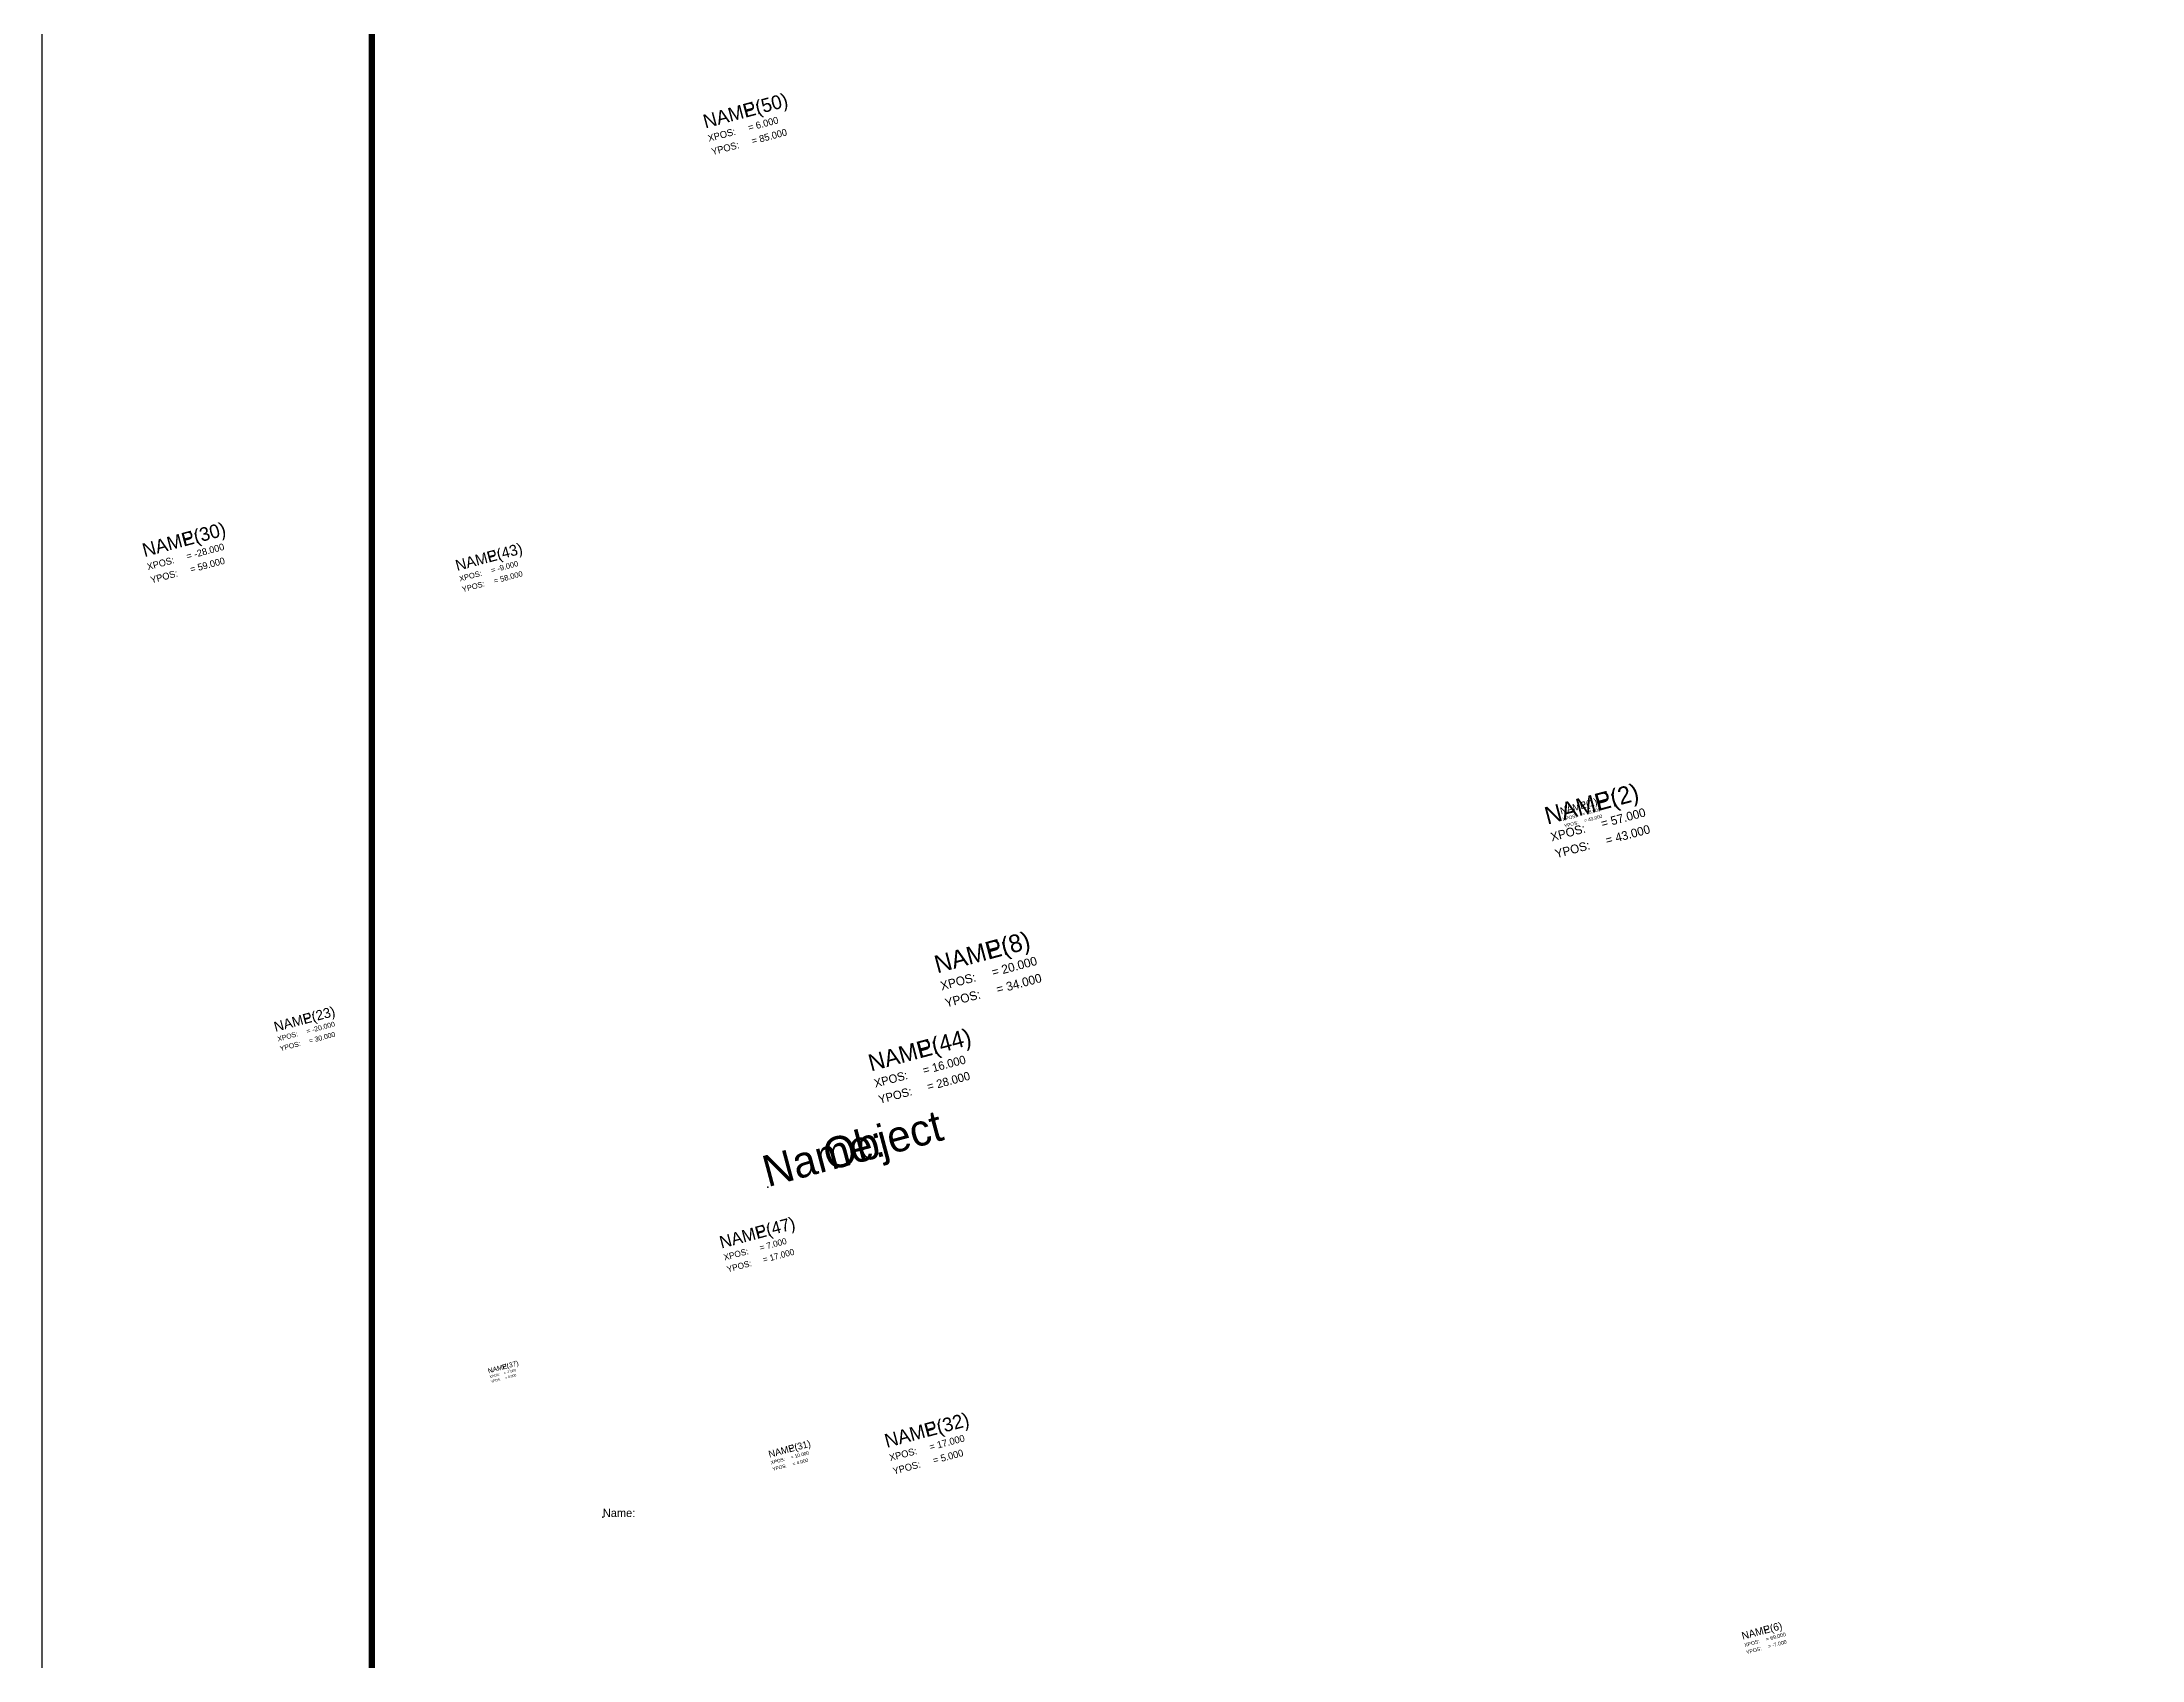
# Model space of a CAD drawing. Header units: metres. Extents: x -311 to 752, y -373 to 924.
# Drawn here: x -34 to 93.3, y -8.7 to 89.4 of the extents above; entities that cross this region are included whole.
import ezdxf

# ---------------------------------------------------------------- set-up
doc = ezdxf.new("R2010")
doc.units = ezdxf.units.M

# ---------------------------------------------------------------- blocks, each defined once
blk = doc.blocks.new('штамп')
at = {"layer": 'F_TitleBox', "color": 4}
blk.add_lwpolyline([(-34, -98), (-34, 199), (176, 199), (176, -98), (-34, -98)], close=True, dxfattribs=at)
at = {"layer": 'F_TitleBox', "color": 2, "const_width": 0.4}
blk.add_lwpolyline([(-14, -93), (-14, 194), (171, 194), (171, -93), (-14, -93)], close=True, dxfattribs=at)
at = {"layer": 'POINTS', "color": 1}
blk.add_point((0, 0), dxfattribs=at)
at = {"color": 3}
blk.add_text('Name:', height=0.5, dxfattribs=at).set_placement((0, 0))
blk.add_attdef('NAME', (1, 0), '', height=0.5, dxfattribs=at)
blk = doc.blocks.new('FLAG')
at = {"color": 3}
blk.add_text('NAME:', height=0.5, dxfattribs=at).set_placement((0, -0.5))
at = {"color": 4}
for s, p in [('XPOS:', (0, -1)), ('YPOS:', (0, -1.5))]:
    blk.add_text(s, height=0.25, dxfattribs=at).set_placement(p)
at = {"color": 3}
blk.add_attdef('NAME', (1.5, -0.5), '', height=0.5, dxfattribs=at)
at = {"color": 4}
for tag, p in [('XPOS', (1.5, -1)), ('YPOS', (1.5, -1.5))]:
    blk.add_attdef(tag, p, '', height=0.25, dxfattribs=at)

msp = doc.modelspace()

# ---------------------------------------------------------------- block references
at = {"rotation": 15}
for name, p, xscale, yscale, zscale, values in [('штамп', (10, 20), 3.8, 3.8, 3.8, {'NAME': 'Object'}), ('FLAG', (6, 85), 1.6782043835274632, 1.6782043835274632, 1.6782043835274632, {'NAME': 'P(50)', 'XPOS': '= 6.000', 'YPOS': '= 85.000'}), ('FLAG', (-28, 59), 1.6522296496000026, 1.6522296496000026, 1.6522296496000026, {'NAME': 'P(30)', 'XPOS': '= -28.000', 'YPOS': '= 59.000'}), ('FLAG', (-9, 58), 1.3280051610803647, 1.3280051610803647, 1.3280051610803647, {'NAME': 'P(43)', 'XPOS': '= -9.000', 'YPOS': '= 58.000'}), ('FLAG', (57, 43), 2.1106460550317925, 2.1106460550317925, 2.1106460550317925, {'NAME': 'P(2)', 'XPOS': '= 57.000', 'YPOS': '= 43.000'}), ('FLAG', (58, 43), 0.83245430572202, 0.83245430572202, 0.83245430572202, {'NAME': 'P(1)', 'XPOS': '= 58.000', 'YPOS': '= 43.000'}), ('FLAG', (20, 34), 2.1454691937019845, 2.1454691937019845, 2.1454691937019845, {'NAME': 'P(8)', 'XPOS': '= 20.000', 'YPOS': '= 34.000'}), ('FLAG', (-20, 30), 1.21152927407886, 1.21152927407886, 1.21152927407886, {'NAME': 'P(23)', 'XPOS': '= -20.000', 'YPOS': '= 30.000'}), ('FLAG', (16, 28), 2.035832219899376, 2.035832219899376, 2.035832219899376, {'NAME': 'P(44)', 'XPOS': '= 16.000', 'YPOS': '= 28.000'}), ('FLAG', (7, 17), 1.498459968400764, 1.498459968400764, 1.498459968400764, {'NAME': 'P(47)', 'XPOS': '= 7.000', 'YPOS': '= 17.000'}), ('FLAG', (-7, 9), 0.5987514056738956, 0.5987514056738956, 0.5987514056738956, {'NAME': 'P(37)', 'XPOS': '= -7.000', 'YPOS': '= 9.000'}), ('FLAG', (17, 5), 1.6755964895772986, 1.6755964895772986, 1.6755964895772986, {'NAME': 'P(32)', 'XPOS': '= 17.000', 'YPOS': '= 5.000'}), ('FLAG', (10, 4), 0.8364141486915107, 0.8364141486915107, 0.8364141486915107, {'NAME': 'P(31)', 'XPOS': '= 10.000', 'YPOS': '= 4.000'}), ('FLAG', (69, -7), 0.9109867330134018, 0.9109867330134018, 0.9109867330134018, {'NAME': 'P(6)', 'XPOS': '= 69.000', 'YPOS': '= -7.000'})]:
    msp.add_blockref(name, p, dxfattribs=dict(at, xscale=xscale, yscale=yscale, zscale=zscale)).add_auto_attribs(values)
at = {"layer": 'F_TitleBox'}
msp.add_blockref('штамп', (0, 0), dxfattribs=at)

doc.saveas('drawing.dxf')
